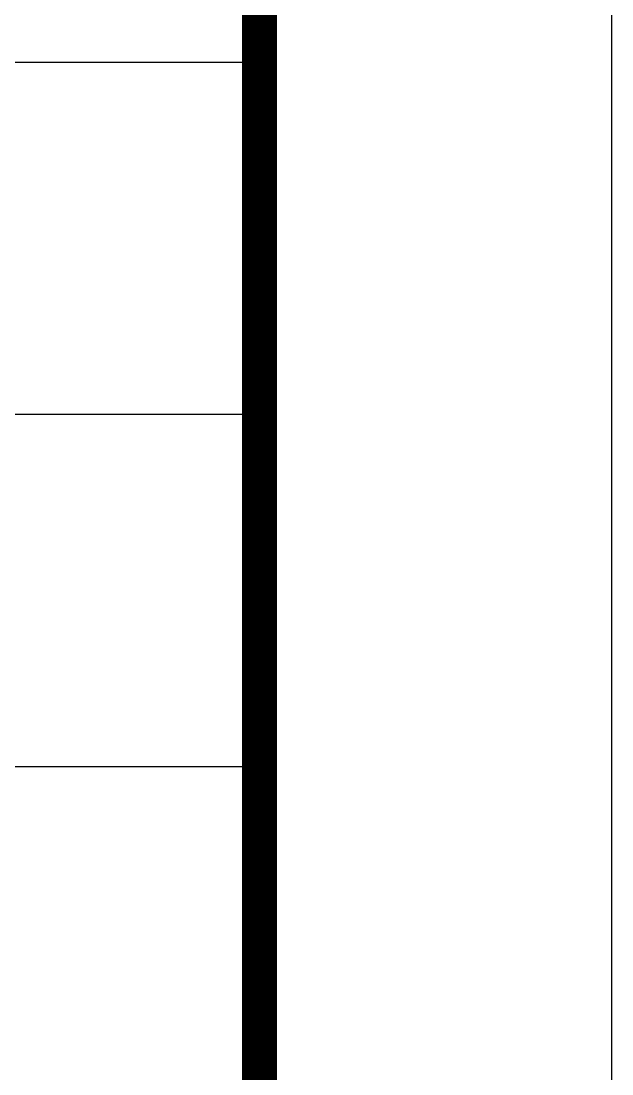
# Model space of a CAD drawing. Extents: x -446699 to 757189, y -606167 to -103070.
# Drawn here: x -364273 to -362596, y -599639 to -596651 of the extents above; entities that cross this region are included whole.
import ezdxf

# ---------------------------------------------------------------- set-up
doc = ezdxf.new("R2010")
doc.units = 0
doc.header["$LTSCALE"] = 1000
doc.header["$MEASUREMENT"] = 0
doc.layers.add('14', color=14, linetype='Continuous')
doc.layers.add('PUB_TITLE', color=4, linetype='Continuous')

# ---------------------------------------------------------------- blocks, each defined once
blk = doc.blocks.new('YHYHHRR')
at = {"layer": '14', "color": 14}
for p, q in [((256880.6, 469249.5), (266880.6, 469249.5)), ((256880.6, 468249.5), (266880.6, 468249.5)), ((256880.6, 468249.5), (266880.6, 468249.5)), ((256880.6, 468249.5), (266880.6, 468249.5)), ((256880.6, 467249.5), (266880.6, 467249.5))]:
    blk.add_line(p, q, dxfattribs=at)

msp = doc.modelspace()

# ---------------------------------------------------------------- linework, layer by layer
at = {"layer": 'PUB_TITLE'}
msp.add_lwpolyline([(-446696, -606167.2), (-362596, -606167.2), (-362596, -546767.2), (-446696, -546767.2)], close=True, dxfattribs=at)
at = {"layer": 'PUB_TITLE', "const_width": 100}
msp.add_lwpolyline([(-444196, -605167.2), (-363596, -605167.2), (-363596, -547767.2), (-444196, -547767.2)], close=True, dxfattribs=at)

# ---------------------------------------------------------------- block references
msp.add_blockref('YHYHHRR', (-630481.6, -1066016.7))

doc.saveas('drawing.dxf')
